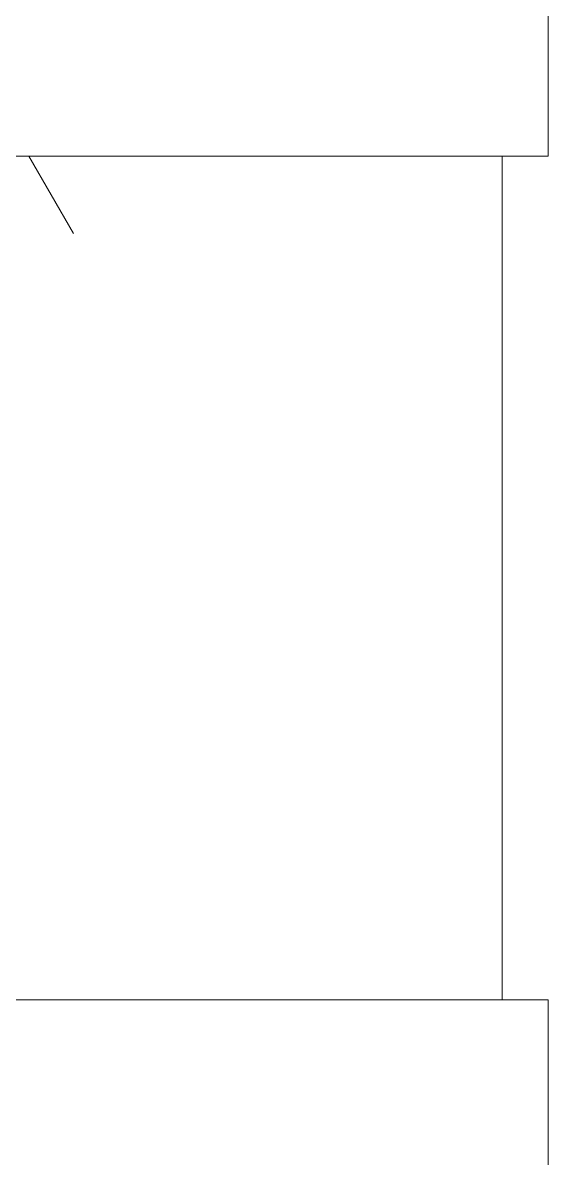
# Model space of a CAD drawing. Header units: metres. Extents: x -18.34 to -13.25, y -25.49 to -16.26.
# Drawn here: x -14.375 to -14.09, y -20.897 to -20.282 of the extents above; entities that cross this region are included whole.
import ezdxf

# ---------------------------------------------------------------- set-up
doc = ezdxf.new("R2010")
doc.units = ezdxf.units.M
for name, color, linetype, lineweight in [('_Em vista_', 9, 'Continuous', 5), ('Importações nas famílias', 7, 'Continuous', 5), ('Quadro estrutural', 7, 'Continuous', 5), ('Vegetação', 7, 'Continuous', 5)]:
    doc.layers.add(name, color=color, linetype=linetype, lineweight=lineweight)

# ---------------------------------------------------------------- blocks, each defined once
blk = doc.blocks.new('Planta_pergolado_12200 - plantas pergolado_skp_-V4247-Pavimento 02 - Executivo')
at = {"layer": 'Importações nas famílias', "color": 9}
blk.add_line((0.59651, -0.39007), (0.63835, -0.36598), dxfattribs=at)
blk = doc.blocks.new('Planta_pergolado_12200 - plantas pergolado_skp_-V4293-Pavimento 02 - Executivo')
blk.add_blockref('Planta_pergolado_12200 - plantas pergolado_skp_-V4247-Pavimento 02 - Executivo', (0, 0))
blk = doc.blocks.new('Planta_pergolado_12200 - Planta_pergolado_12200-V4294-Pavimento 02 - Executivo')
blk.add_blockref('Planta_pergolado_12200 - plantas pergolado_skp_-V4293-Pavimento 02 - Executivo', (0, 0))
blk = doc.blocks.new('Tram - Tram-V4299-Pavimento 02 - Executivo')
at = {"layer": 'Quadro estrutural'}
for p, q in [((2.5, 0.05), (2.5, -0.05)), ((2.5, -0.05), (2.1187, -0.05))]:
    blk.add_line(p, q, dxfattribs=at)
blk = doc.blocks.new('Tram - Tram-V4302-Pavimento 02 - Executivo')
at = {"layer": 'Quadro estrutural'}
for p, q in [((2.05299, 0.05), (2.5, 0.05)), ((2.5, 0.05), (2.5, -0.05))]:
    blk.add_line(p, q, dxfattribs=at)

msp = doc.modelspace()

# ---------------------------------------------------------------- linework, layer by layer
at = {"layer": '_Em vista_'}
msp.add_line((-14.115, -20.81124), (-14.115, -20.3541), dxfattribs=at)

# ---------------------------------------------------------------- block references
at = {"layer": 'Quadro estrutural'}
for name, p in [('Tram - Tram-V4299-Pavimento 02 - Executivo', (-16.59, -20.3041)), ('Tram - Tram-V4302-Pavimento 02 - Executivo', (-16.59, -20.86124))]:
    msp.add_blockref(name, p, dxfattribs=at)
at = {"layer": 'Vegetação', "color": 9, "rotation": 89.99999999999997}
msp.add_blockref('Planta_pergolado_12200 - Planta_pergolado_12200-V4294-Pavimento 02 - Executivo', (-14.73752, -20.99245), dxfattribs=at)

doc.saveas('drawing.dxf')
